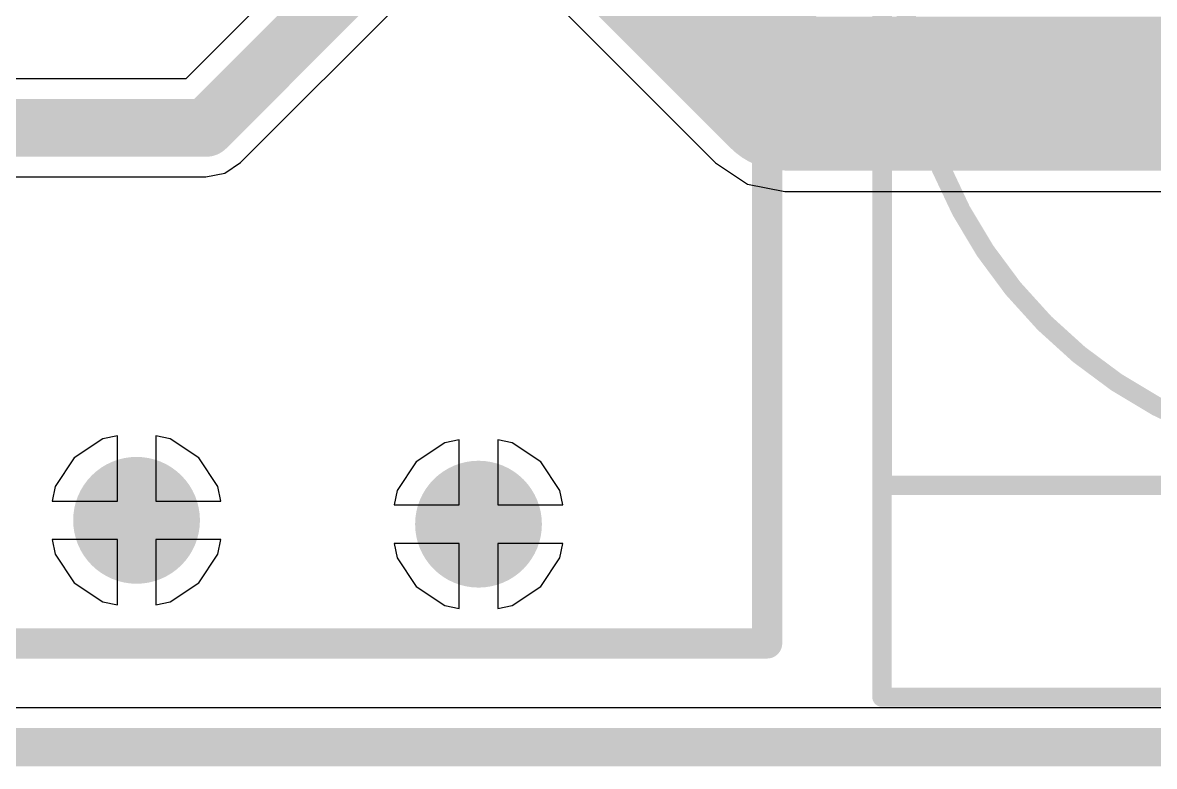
# Model space of a CAD drawing. Header units: millimetres. Extents: x 3.76 to 6.92, y 1.08 to 2.74.
# Drawn here: x 5.3203 to 5.6149, y 1.076 to 1.2695 of the extents above; entities that cross this region are included whole.
import ezdxf

# ---------------------------------------------------------------- set-up
doc = ezdxf.new("R2010")
doc.units = ezdxf.units.MM
doc.header["$MEASUREMENT"] = 0
for name, color, linetype in [('BottomLayer', 5, 'Continuous'), ('BottomSolder', 6, 'Continuous'), ('KeepOutLayer', 6, 'Continuous'), ('Mechanical13', 56, 'Continuous'), ('Mechanical15', 56, 'Continuous'), ('MultiLayer', 9, 'Continuous'), ('PadHoleLayer', 156, 'Continuous'), ('TopLayer', 1, 'Continuous'), ('TopOverlay', 2, 'Continuous'), ('TopPaste', 8, 'Continuous'), ('TopSolder', 216, 'Continuous'), ('ViaHoleLayer', 16, 'Continuous')]:
    doc.layers.add(name, color=color, linetype=linetype)

# ---------------------------------------------------------------- blocks, each defined once
blk = doc.blocks.new('L_DIP_M_9_5_6_47')
at = {"layer": 'BottomLayer', "const_width": 0.01969}
for points in [[(-0.08858, 0, 1), (-0.0689, 0, 1)], [(0.0689, 0, 1), (0.08858, 0, 1)]]:
    blk.add_lwpolyline(points, format="xyb", close=True, dxfattribs=at)
at = {"layer": 'BottomSolder', "const_width": 0.02369}
for points in [[(-0.09058, 0, 1), (-0.0669, 0, 1)], [(0.0669, 0, 1), (0.09058, 0, 1)]]:
    blk.add_lwpolyline(points, format="xyb", close=True, dxfattribs=at)
at = {"layer": 'MultiLayer', "const_width": 0.01969}
for points in [[(-0.08858, 0, 1), (-0.0689, 0, 1)], [(0.0689, 0, 1), (0.08858, 0, 1)]]:
    blk.add_lwpolyline(points, format="xyb", close=True, dxfattribs=at)
at = {"layer": 'PadHoleLayer', "const_width": 0.01083}
for points in [[(-0.08415, 0, 1), (-0.07333, 0, 1)], [(0.07333, 0, 1), (0.08415, 0, 1)]]:
    blk.add_lwpolyline(points, format="xyb", close=True, dxfattribs=at)
at = {"layer": 'TopLayer', "const_width": 0.01969}
for points in [[(-0.08858, 0, 1), (-0.0689, 0, 1)], [(0.0689, 0, 1), (0.08858, 0, 1)]]:
    blk.add_lwpolyline(points, format="xyb", close=True, dxfattribs=at)
at = {"layer": 'TopOverlay', "const_width": 0.00787}
for points in [[(-0.11811, -0.18701), (-0.11811, 0.18701)], [(-0.11811, 0.18701), (0.11811, 0.18701)], [(0.11811, -0.18701), (0.11811, 0.18701)], [(-0.11811, -0.18701), (0.11811, -0.18701)]]:
    blk.add_lwpolyline(points, dxfattribs=at)
at = {"layer": 'TopOverlay', "const_width": 0.00394}
for points in [[(-0.12008, 0.18701, 1), (-0.11614, 0.18701, 1)], [(-0.12008, 0.18701, 1), (-0.11614, 0.18701, 1)], [(0.11614, 0.18701, 1), (0.12008, 0.18701, 1)], [(0.11614, 0.18701, 1), (0.12008, 0.18701, 1)], [(-0.12008, -0.18701, 1), (-0.11614, -0.18701, 1)], [(-0.12008, -0.18701, 1), (-0.11614, -0.18701, 1)], [(0.11614, -0.18701, 1), (0.12008, -0.18701, 1)], [(0.11614, -0.18701, 1), (0.12008, -0.18701, 1)]]:
    blk.add_lwpolyline(points, format="xyb", close=True, dxfattribs=at)
at = {"layer": 'TopSolder', "const_width": 0.02369}
for points in [[(-0.09058, 0, 1), (-0.0669, 0, 1)], [(0.0669, 0, 1), (0.09058, 0, 1)]]:
    blk.add_lwpolyline(points, format="xyb", close=True, dxfattribs=at)
blk = doc.blocks.new('CAP_ALU_SMD_6_3_7_7_2_2_72')
at = {"layer": 'Mechanical13', "const_width": 0.005}
for points in [[(-0.12992, -0.12992), (-0.12992, 0.12992)], [(0.12992, 0.12992), (-0.12992, 0.12992)], [(0.12992, -0.12992), (0.12992, 0.12992)], [(0.12992, -0.12992), (-0.12992, -0.12992)]]:
    blk.add_lwpolyline(points, dxfattribs=at)
at = {"layer": 'Mechanical13'}
for points, const_width in [([(-0.13117, 0.12992, 1), (-0.12867, 0.12992, 1)], 0.0025), ([(-0.13117, 0.12992, 1), (-0.12867, 0.12992, 1)], 0.0025), ([(0.12867, 0.12992, 1), (0.13117, 0.12992, 1)], 0.0025), ([(0.12867, 0.12992, 1), (0.13117, 0.12992, 1)], 0.0025), ([(0.12402, 0, 1), (-0.12402, 0, 1)], 0.005), ([(-0.12527, 0, 1), (-0.12277, 0, 1)], 0.0025), ([(0.12277, 0, 1), (0.12527, 0, 1)], 0.0025), ([(-0.13117, -0.12992, 1), (-0.12867, -0.12992, 1)], 0.0025), ([(-0.13117, -0.12992, 1), (-0.12867, -0.12992, 1)], 0.0025), ([(0.12867, -0.12992, 1), (0.13117, -0.12992, 1)], 0.0025), ([(0.12867, -0.12992, 1), (0.13117, -0.12992, 1)], 0.0025)]:
    blk.add_lwpolyline(points, format="xyb", close=True, dxfattribs=dict(at, const_width=const_width))
at = {"layer": 'Mechanical15', "const_width": 0.005}
for points in [[(-0.185, -0.13), (-0.185, 0.13)], [(0.185, 0.13), (-0.185, 0.13)], [(0.185, -0.13), (0.185, 0.13)], [(0, -0.01181), (0, 0.01181)], [(0.01181, 0), (-0.01181, 0)], [(0.185, -0.13), (-0.185, -0.13)]]:
    blk.add_lwpolyline(points, dxfattribs=at)
at = {"layer": 'Mechanical15', "const_width": 0.0025}
for points in [[(-0.18625, 0.13, 1), (-0.18375, 0.13, 1)], [(-0.18625, 0.13, 1), (-0.18375, 0.13, 1)], [(0.18375, 0.13, 1), (0.18625, 0.13, 1)], [(0.18375, 0.13, 1), (0.18625, 0.13, 1)], [(-0.00125, 0.01181, 1), (0.00125, 0.01181, 1)], [(-0.01306, 0, 1), (-0.01056, 0, 1)], [(0.01056, 0, 1), (0.01306, 0, 1)], [(-0.00125, -0.01181, 1), (0.00125, -0.01181, 1)], [(-0.18625, -0.13, 1), (-0.18375, -0.13, 1)], [(-0.18625, -0.13, 1), (-0.18375, -0.13, 1)], [(0.18375, -0.13, 1), (0.18625, -0.13, 1)], [(0.18375, -0.13, 1), (0.18625, -0.13, 1)]]:
    blk.add_lwpolyline(points, format="xyb", close=True, dxfattribs=at)
at = {"layer": 'TopLayer'}
for points in [[(-0.17913, -0.0315), (-0.04134, -0.0315), (-0.17913, 0.0315), (-0.04134, 0.0315)], [(0.04134, -0.0315), (0.17913, -0.0315), (0.04134, 0.0315), (0.17913, 0.0315)]]:
    blk.add_solid(points, dxfattribs=at)
at = {"layer": 'TopOverlay', "const_width": 0.005}
for points in [[(-0.12992, 0.0689), (-0.0689, 0.12992)], [(0.12992, 0.12992), (-0.0689, 0.12992)], [(0.12992, 0.03937), (0.12992, 0.12992)], [(-0.12992, 0.03937), (-0.12992, 0.0689)], [(-0.12992, -0.0689), (-0.12992, -0.03937)], [(0.12992, -0.12992), (0.12992, -0.03937)], [(-0.0689, -0.12992), (-0.12992, -0.0689)], [(0.12992, -0.12992), (-0.0689, -0.12992)]]:
    blk.add_lwpolyline(points, dxfattribs=at)
at = {"layer": 'TopOverlay', "const_width": 0.0025}
for points in [[(-0.07015, 0.12992, 1), (-0.06765, 0.12992, 1)], [(-0.07015, 0.12992, 1), (-0.06765, 0.12992, 1)], [(0.12867, 0.12992, 1), (0.13117, 0.12992, 1)], [(0.12867, 0.12992, 1), (0.13117, 0.12992, 1)], [(-0.13117, 0.0689, 1), (-0.12867, 0.0689, 1)], [(-0.13117, 0.0689, 1), (-0.12867, 0.0689, 1)], [(-0.13117, 0.03937, 1), (-0.12867, 0.03937, 1)], [(0.12867, 0.03937, 1), (0.13117, 0.03937, 1)], [(-0.13117, -0.03937, 1), (-0.12867, -0.03937, 1)], [(0.12867, -0.03937, 1), (0.13117, -0.03937, 1)], [(-0.13117, -0.0689, 1), (-0.12867, -0.0689, 1)], [(-0.13117, -0.0689, 1), (-0.12867, -0.0689, 1)], [(-0.07015, -0.12992, 1), (-0.06765, -0.12992, 1)], [(-0.07015, -0.12992, 1), (-0.06765, -0.12992, 1)], [(0.12867, -0.12992, 1), (0.13117, -0.12992, 1)], [(0.12867, -0.12992, 1), (0.13117, -0.12992, 1)]]:
    blk.add_lwpolyline(points, format="xyb", close=True, dxfattribs=at)
at = {"layer": 'TopPaste'}
for points in [[(-0.17913, -0.0315), (-0.04134, -0.0315), (-0.17913, 0.0315), (-0.04134, 0.0315)], [(0.04134, -0.0315), (0.17913, -0.0315), (0.04134, 0.0315), (0.17913, 0.0315)]]:
    blk.add_solid(points, dxfattribs=at)
at = {"layer": 'TopSolder'}
for points in [[(-0.18313, -0.0355), (-0.03734, -0.0355), (-0.18313, 0.0355), (-0.03734, 0.0355)], [(0.03734, -0.0355), (0.18313, -0.0355), (0.03734, 0.0355), (0.18313, 0.0355)]]:
    blk.add_solid(points, dxfattribs=at)

msp = doc.modelspace()

# ---------------------------------------------------------------- linework, layer by layer
at = {"layer": 'BottomLayer'}
for p, q in [((5.45672, 1.27698), (5.50072, 1.23298)), ((5.50072, 1.23298), (5.50899, 1.22745)), ((5.50899, 1.22745), (5.51874, 1.22551)), ((5.51874, 1.22551), (5.86356, 1.22551)), ((5.34122, 1.16119), (5.33378, 1.15622)), ((5.345, 1.16195), (5.34122, 1.16119)), ((5.345, 1.145), (5.345, 1.16195)), ((5.35878, 1.16119), (5.355, 1.16195)), ((5.355, 1.16195), (5.355, 1.145)), ((5.36622, 1.15622), (5.35878, 1.16119)), ((5.434, 1.16095), (5.43022, 1.16019)), ((5.434, 1.144), (5.434, 1.16095)), ((5.44778, 1.16019), (5.444, 1.16095)), ((5.444, 1.16095), (5.444, 1.144)), ((5.43022, 1.16019), (5.42278, 1.15522)), ((5.45522, 1.15522), (5.44778, 1.16019)), ((5.33378, 1.15622), (5.32881, 1.14878)), ((5.37119, 1.14878), (5.36622, 1.15622)), ((5.42278, 1.15522), (5.41781, 1.14778)), ((5.46019, 1.14778), (5.45522, 1.15522)), ((5.32881, 1.14878), (5.32805, 1.145)), ((5.37195, 1.145), (5.37119, 1.14878)), ((5.41781, 1.14778), (5.41705, 1.144)), ((5.46095, 1.144), (5.46019, 1.14778)), ((5.32805, 1.145), (5.345, 1.145)), ((5.355, 1.145), (5.37195, 1.145)), ((5.41705, 1.144), (5.434, 1.144)), ((5.444, 1.144), (5.46095, 1.144)), ((5.345, 1.135), (5.32805, 1.135)), ((5.32805, 1.135), (5.32881, 1.13122)), ((5.345, 1.11805), (5.345, 1.135)), ((5.37195, 1.135), (5.355, 1.135)), ((5.355, 1.135), (5.355, 1.11805)), ((5.37119, 1.13122), (5.37195, 1.135)), ((5.32881, 1.13122), (5.33378, 1.12378)), ((5.36622, 1.12378), (5.37119, 1.13122)), ((5.434, 1.134), (5.41705, 1.134)), ((5.41705, 1.134), (5.41781, 1.13022)), ((5.434, 1.11705), (5.434, 1.134)), ((5.46095, 1.134), (5.444, 1.134)), ((5.444, 1.134), (5.444, 1.11705)), ((5.46019, 1.13022), (5.46095, 1.134)), ((5.41781, 1.13022), (5.42278, 1.12278)), ((5.45522, 1.12278), (5.46019, 1.13022)), ((5.33378, 1.12378), (5.34122, 1.11881)), ((5.35878, 1.11881), (5.36622, 1.12378)), ((5.42278, 1.12278), (5.43022, 1.11781)), ((5.44778, 1.11781), (5.45522, 1.12278)), ((5.34122, 1.11881), (5.345, 1.11805)), ((5.355, 1.11805), (5.35878, 1.11881)), ((5.43022, 1.11781), (5.434, 1.11705)), ((5.444, 1.11705), (5.44778, 1.11781)), ((6.90241, 1.0912), (3.7732, 1.0912))]:
    msp.add_line(p, q, dxfattribs=at)
at = {"layer": 'BottomLayer', "const_width": 0.04}
for points in [[(5.47474, 1.295), (5.51874, 1.251)], [(5.51874, 1.251), (5.89, 1.251)]]:
    msp.add_lwpolyline(points, dxfattribs=at)
at = {"layer": 'BottomLayer'}
for points, const_width in [([(5.50874, 1.251, 1), (5.52874, 1.251, 1)], 0.02), ([(5.50874, 1.251, 1), (5.52874, 1.251, 1)], 0.02), ([(5.34375, 1.14, 1), (5.35625, 1.14, 1)], 0.0125), ([(5.43275, 1.139, 1), (5.44525, 1.139, 1)], 0.0125)]:
    msp.add_lwpolyline(points, format="xyb", close=True, dxfattribs=dict(at, const_width=const_width))
at = {"layer": 'BottomSolder', "const_width": 0.0165}
for points in [[(5.34175, 1.14, 1), (5.35825, 1.14, 1)], [(5.43075, 1.139, 1), (5.44725, 1.139, 1)]]:
    msp.add_lwpolyline(points, format="xyb", close=True, dxfattribs=at)
at = {"layer": 'KeepOutLayer', "const_width": 0.01}
msp.add_lwpolyline([(3.763, 1.081), (6.91261, 1.081)], dxfattribs=at)
at = {"layer": 'MultiLayer', "const_width": 0.0125}
for points in [[(5.34375, 1.14, 1), (5.35625, 1.14, 1)], [(5.43275, 1.139, 1), (5.44525, 1.139, 1)]]:
    msp.add_lwpolyline(points, format="xyb", close=True, dxfattribs=at)
at = {"layer": 'TopLayer'}
for p, q in [((5.61076, 1.50279), (5.36279, 1.25482)), ((5.37708, 1.23306), (5.44583, 1.3018)), ((5.36279, 1.25482), (5.10641, 1.25482)), ((5.37295, 1.2303), (5.37708, 1.23306)), ((5.10641, 1.22933), (5.36807, 1.22933)), ((5.36807, 1.22933), (5.37295, 1.2303)), ((5.34122, 1.16119), (5.33378, 1.15622)), ((5.345, 1.16195), (5.34122, 1.16119)), ((5.345, 1.145), (5.345, 1.16195)), ((5.35878, 1.16119), (5.355, 1.16195)), ((5.355, 1.16195), (5.355, 1.145)), ((5.36622, 1.15622), (5.35878, 1.16119)), ((5.434, 1.16095), (5.43022, 1.16019)), ((5.434, 1.144), (5.434, 1.16095)), ((5.44778, 1.16019), (5.444, 1.16095)), ((5.444, 1.16095), (5.444, 1.144)), ((5.43022, 1.16019), (5.42278, 1.15522)), ((5.45522, 1.15522), (5.44778, 1.16019)), ((5.33378, 1.15622), (5.32881, 1.14878)), ((5.37119, 1.14878), (5.36622, 1.15622)), ((5.42278, 1.15522), (5.41781, 1.14778)), ((5.46019, 1.14778), (5.45522, 1.15522)), ((5.32881, 1.14878), (5.32805, 1.145)), ((5.37195, 1.145), (5.37119, 1.14878)), ((5.41781, 1.14778), (5.41705, 1.144)), ((5.46095, 1.144), (5.46019, 1.14778)), ((5.32805, 1.145), (5.345, 1.145)), ((5.355, 1.145), (5.37195, 1.145)), ((5.41705, 1.144), (5.434, 1.144)), ((5.444, 1.144), (5.46095, 1.144)), ((5.345, 1.135), (5.32805, 1.135)), ((5.32805, 1.135), (5.32881, 1.13122)), ((5.345, 1.11805), (5.345, 1.135)), ((5.37195, 1.135), (5.355, 1.135)), ((5.355, 1.135), (5.355, 1.11805)), ((5.37119, 1.13122), (5.37195, 1.135)), ((5.32881, 1.13122), (5.33378, 1.12378)), ((5.36622, 1.12378), (5.37119, 1.13122)), ((5.434, 1.134), (5.41705, 1.134)), ((5.41705, 1.134), (5.41781, 1.13022)), ((5.434, 1.11705), (5.434, 1.134)), ((5.46095, 1.134), (5.444, 1.134)), ((5.444, 1.134), (5.444, 1.11705)), ((5.46019, 1.13022), (5.46095, 1.134)), ((5.41781, 1.13022), (5.42278, 1.12278)), ((5.45522, 1.12278), (5.46019, 1.13022)), ((5.33378, 1.12378), (5.34122, 1.11881)), ((5.35878, 1.11881), (5.36622, 1.12378)), ((5.42278, 1.12278), (5.43022, 1.11781)), ((5.44778, 1.11781), (5.45522, 1.12278)), ((5.34122, 1.11881), (5.345, 1.11805)), ((5.355, 1.11805), (5.35878, 1.11881)), ((5.43022, 1.11781), (5.434, 1.11705)), ((5.444, 1.11705), (5.44778, 1.11781)), ((5.6325, 1.0912), (4.56756, 1.0912))]:
    msp.add_line(p, q, dxfattribs=at)
at = {"layer": 'TopLayer', "const_width": 0.015}
for points in [[(5.36807, 1.24207), (5.6506, 1.5246)], [(5.05889, 1.24207), (5.36807, 1.24207)]]:
    msp.add_lwpolyline(points, dxfattribs=at)
at = {"layer": 'TopLayer'}
for points, const_width in [([(5.36432, 1.24207, 1), (5.37182, 1.24207, 1)], 0.0075), ([(5.36432, 1.24207, 1), (5.37182, 1.24207, 1)], 0.0075), ([(5.34375, 1.14, 1), (5.35625, 1.14, 1)], 0.0125), ([(5.43275, 1.139, 1), (5.44525, 1.139, 1)], 0.0125)]:
    msp.add_lwpolyline(points, format="xyb", close=True, dxfattribs=dict(at, const_width=const_width))
at = {"layer": 'TopSolder', "const_width": 0.0165}
for points in [[(5.34175, 1.14, 1), (5.35825, 1.14, 1)], [(5.43075, 1.139, 1), (5.44725, 1.139, 1)]]:
    msp.add_lwpolyline(points, format="xyb", close=True, dxfattribs=at)
at = {"layer": 'ViaHoleLayer', "const_width": 0.0075}
for points in [[(5.34625, 1.14, 1), (5.35375, 1.14, 1)], [(5.43525, 1.139, 1), (5.44275, 1.139, 1)]]:
    msp.add_lwpolyline(points, format="xyb", close=True, dxfattribs=at)

# ---------------------------------------------------------------- block references
msp.add_blockref('L_DIP_M_9_5_6_47', (5.396, 1.295))
at = {"rotation": 270}
msp.add_blockref('CAP_ALU_SMD_6_3_7_7_2_2_72', (5.674, 1.279), dxfattribs=at)

doc.saveas('drawing.dxf')
